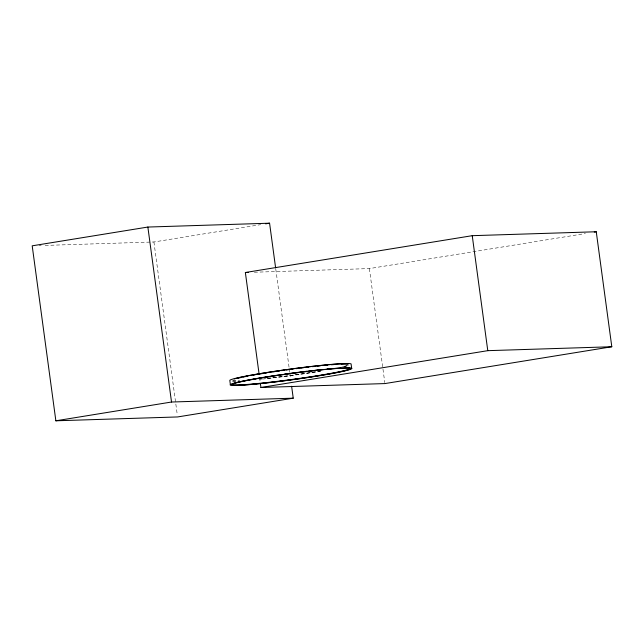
<?xml version="1.0" encoding="UTF-8"?>
<svg xmlns="http://www.w3.org/2000/svg" width="644" height="644" viewBox="0 0 644 644"><rect width="100%" height="100%" fill="white"/><g stroke="black" fill="none" stroke-linecap="round" stroke-linejoin="round"><path stroke-width="0.48" stroke-dasharray="3.22 2.42" d="M45.169 245.412L153.916 241.975L260.683 224.643M254.364 272.227L369.382 268.588L585.356 233.531M39.187 245.606L41.176 245.541M369.382 268.588L384.79 382.584M275.761 268.934L289.204 368.352M289.341 369.342L289.744 372.329M289.872 373.319L290.549 378.294M259.572 377.585L260.112 381.546M153.916 241.975L177.309 414.961M348.356 365.47A61.277 3.204 -7.7 0 1 341.642 367.144M320.422 371.073A61.277 3.204 -7.7 0 1 318.434 371.403M315.592 371.854A61.277 3.204 -7.7 0 1 265.215 378.648M235.398 381.087A61.277 3.204 -7.7 0 1 231.164 380.99M346.689 365.663A59.514 3.115 -7.7 0 1 341.312 367.032M319.706 371.089A59.514 3.115 -7.7 0 1 317.629 371.427M314.868 371.87A59.514 3.115 -7.7 0 1 264.467 378.624M239.777 380.741A59.514 3.115 -7.7 0 1 238.111 380.805M235.954 380.846A59.514 3.115 -7.7 0 1 232.862 380.741M346.722 365.913A59.514 3.115 -7.7 0 1 342.431 367.04M320.76 371.169A59.514 3.115 -7.7 0 1 317.669 371.677M315.834 371.974A59.514 3.115 -7.7 0 1 262.535 379.083M261.569 379.187A59.514 3.115 -7.7 0 1 259.669 379.38M235.986 381.095A59.514 3.115 -7.7 0 1 232.903 380.99"/><path stroke-width="0.97" d="M275.624 267.936L269.578 223.202L147.862 227.05L32.2 245.823L55.859 420.798L177.575 416.95L293.237 398.177L291.619 386.247M265.626 223.838L269.578 223.202M259.17 374.607L245.364 272.509L472.237 235.68L596.255 231.76L611.8 346.746L384.927 383.574L260.917 387.495L260.377 383.526M594.275 232.082L596.255 231.76M55.859 420.798L171.521 402.025L293.237 398.177M260.917 387.495L487.782 350.666L611.8 346.746M245.364 272.509L248.367 272.412M472.237 235.68L487.782 350.666M351.721 368.642A61.277 3.204 -7.7 0 0 263.082 377.569A61.277 3.204 -7.7 0 0 258.365 383.808A61.277 3.204 -7.7 0 0 351.721 368.642L351.125 364.263A61.277 3.204 -7.7 0 0 293.189 368.698A61.277 3.204 -7.7 0 0 229.795 380.33L230.391 384.709M147.862 227.05L171.521 402.025M234.239 378.93A59.514 3.115 -7.7 0 1 293.109 368.803M294.067 368.674A59.514 3.115 -7.7 0 1 348.058 363.86M237.556 378.302A59.514 3.115 -7.7 0 1 240.792 377.561M243.174 377.054A59.514 3.115 -7.7 0 1 247.715 376.152M253.39 375.106A59.514 3.115 -7.7 0 1 255.274 374.776M257.222 374.438A59.514 3.115 -7.7 0 1 263.332 373.423M265.159 373.126A59.514 3.115 -7.7 0 1 267.035 372.828M268.942 372.53A59.514 3.115 -7.7 0 1 270.882 372.232M272.847 371.926A59.514 3.115 -7.7 0 1 274.819 371.628M277.806 371.194A59.514 3.115 -7.7 0 1 279.681 370.92M281.581 370.646A59.514 3.115 -7.7 0 1 284.463 370.236M286.395 369.97A59.514 3.115 -7.7 0 1 289.301 369.567M291.225 369.31A59.514 3.115 -7.7 0 1 293.141 369.052M296.015 368.674A59.514 3.115 -7.7 0 1 298.897 368.304M300.812 368.062A59.514 3.115 -7.7 0 1 303.662 367.708M306.464 367.37A59.514 3.115 -7.7 0 1 308.299 367.152M312.437 366.669A59.514 3.115 -7.7 0 1 314.481 366.444M317.476 366.114A59.514 3.115 -7.7 0 1 320.382 365.808M324.375 365.406A59.514 3.115 -7.7 0 1 327.466 365.116M331.346 364.778A59.514 3.115 -7.7 0 1 334.035 364.56M341.183 364.11A59.514 3.115 -7.7 0 1 348.098 364.11M348.871 367.941A59.779 3.131 -7.7 0 1 273.805 381.763A59.779 3.131 -7.7 0 1 250.033 379.67M251.055 379.485A59.779 3.131 -7.7 0 1 278.272 375.058M279.214 374.921A59.779 3.131 -7.7 0 1 282.064 374.51M283.996 374.236A59.779 3.131 -7.7 0 1 301.384 371.918M303.292 371.677A59.779 3.131 -7.7 0 1 307.059 371.218M308.903 371A59.779 3.131 -7.7 0 1 312.783 370.55M314.699 370.34A59.779 3.131 -7.7 0 1 318.45 369.93M320.269 369.737A59.779 3.131 -7.7 0 1 322.91 369.463M327.128 369.052A59.779 3.131 -7.7 0 1 332.054 368.618M334.743 368.4A59.779 3.131 -7.7 0 1 341.03 367.99M259.162 383.631A59.779 3.131 -7.7 0 0 350.231 368.835A59.779 3.131 -7.7 0 0 263.766 377.553A59.779 3.131 -7.7 0 0 259.162 383.631"/></g></svg>
